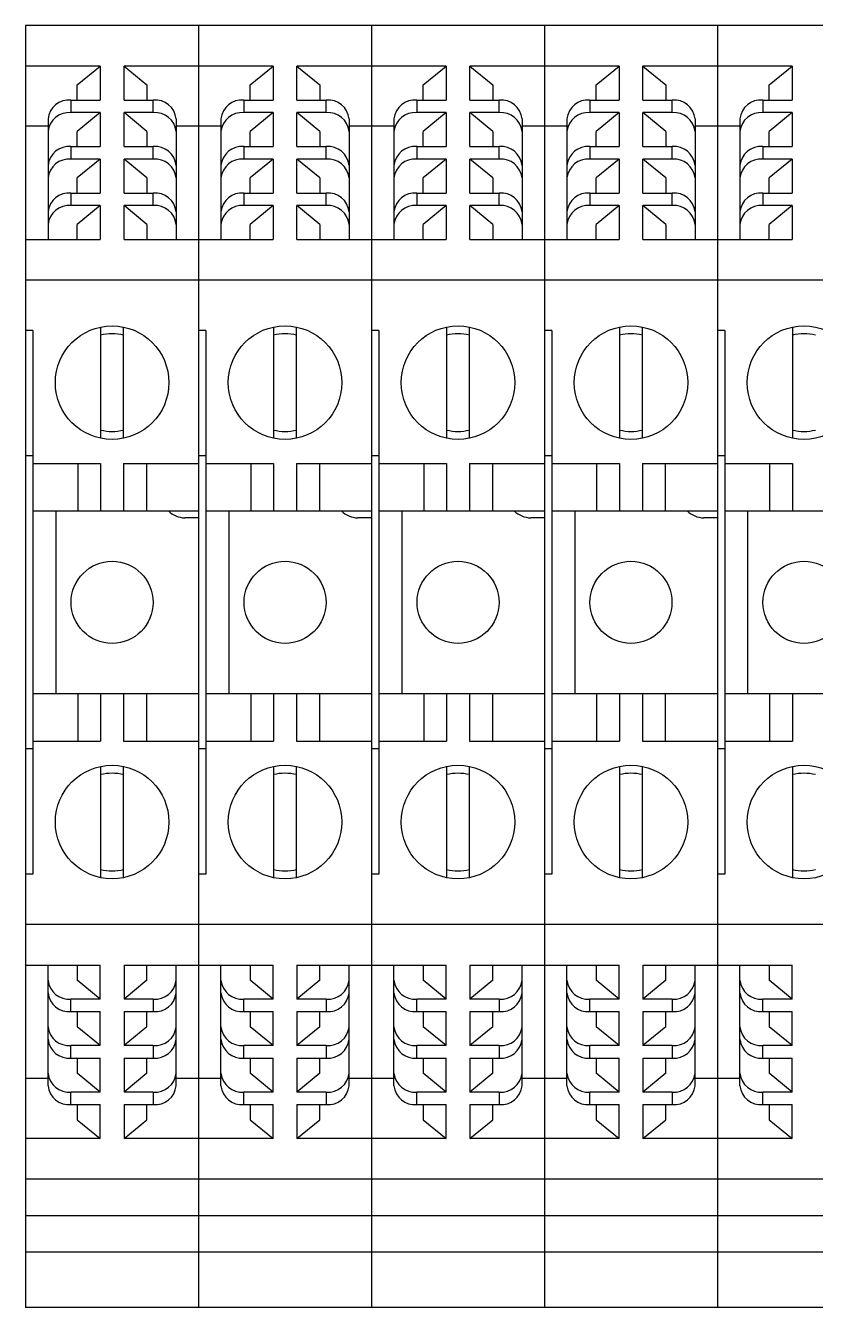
# Model space of a CAD drawing. Header units: inches. Extents: x 17 to 3130, y 15 to 659.
# Drawn here: x 1266.93 to 1294.33, y 386.66 to 431.11 of the extents above; entities that cross this region are included whole.
import ezdxf

# ---------------------------------------------------------------- set-up
doc = ezdxf.new("R2010")
doc.units = ezdxf.units.IN
doc.header["$MEASUREMENT"] = 0

msp = doc.modelspace()

# ---------------------------------------------------------------- linework, layer by layer
at = {"color": 240, "linetype": 'Continuous', "lineweight": 25, "true_color": 0xed1f24}
for p, q in [((1266.93226, 431.10648), (1266.93226, 386.65648)), ((1272.93226, 431.10648), (1266.93226, 431.10648)), ((1266.93226, 431.10648), (1266.93226, 386.65648)), ((1272.93226, 431.10648), (1272.93226, 386.65648)), ((1272.93226, 431.10648), (1272.93226, 386.65648)), ((1272.93226, 431.10648), (1272.93226, 386.65648)), ((1278.93226, 431.10648), (1272.93226, 431.10648)), ((1272.93226, 431.10648), (1272.93226, 386.65648)), ((1278.93226, 431.10648), (1278.93226, 386.65648)), ((1278.93226, 431.10648), (1278.93226, 386.65648)), ((1278.93226, 431.10648), (1278.93226, 386.65648)), ((1284.93226, 431.10648), (1278.93226, 431.10648)), ((1278.93226, 431.10648), (1278.93226, 386.65648)), ((1284.93226, 431.10648), (1284.93226, 386.65648)), ((1284.93226, 431.10648), (1284.93226, 386.65648)), ((1284.93226, 431.10648), (1284.93226, 386.65648)), ((1290.93226, 431.10648), (1284.93226, 431.10648)), ((1284.93226, 431.10648), (1284.93226, 386.65648)), ((1290.93226, 431.10648), (1290.93226, 386.65648)), ((1290.93226, 431.10648), (1290.93226, 386.65648)), ((1290.93226, 431.10648), (1290.93226, 386.65648)), ((1296.93226, 431.10648), (1290.93226, 431.10648)), ((1290.93226, 431.10648), (1290.93226, 386.65648)), ((1269.51951, 429.7018), (1266.93226, 429.7018)), ((1268.72576, 429.04995), (1269.51951, 429.7018)), ((1269.51951, 429.7018), (1269.51951, 428.52423)), ((1272.93226, 429.7018), (1270.34501, 429.7018)), ((1270.34501, 428.52423), (1270.34501, 429.7018)), ((1270.34501, 429.7018), (1271.13876, 429.04995)), ((1275.51951, 429.7018), (1272.93226, 429.7018)), ((1274.72576, 429.04995), (1275.51951, 429.7018)), ((1275.51951, 429.7018), (1275.51951, 428.52423)), ((1278.93226, 429.7018), (1276.34501, 429.7018)), ((1276.34501, 428.52423), (1276.34501, 429.7018)), ((1276.34501, 429.7018), (1277.13876, 429.04995)), ((1281.51951, 429.7018), (1278.93226, 429.7018)), ((1280.72576, 429.04995), (1281.51951, 429.7018)), ((1281.51951, 429.7018), (1281.51951, 428.52423)), ((1284.93226, 429.7018), (1282.34501, 429.7018)), ((1282.34501, 428.52423), (1282.34501, 429.7018)), ((1282.34501, 429.7018), (1283.13876, 429.04995)), ((1287.51951, 429.7018), (1284.93226, 429.7018)), ((1286.72576, 429.04995), (1287.51951, 429.7018)), ((1287.51951, 429.7018), (1287.51951, 428.52423)), ((1290.93226, 429.7018), (1288.34501, 429.7018)), ((1288.34501, 428.52423), (1288.34501, 429.7018)), ((1288.34501, 429.7018), (1289.13876, 429.04995)), ((1293.51951, 429.7018), (1290.93226, 429.7018)), ((1292.72576, 429.04995), (1293.51951, 429.7018)), ((1293.51951, 429.7018), (1293.51951, 428.52423)), ((1268.72576, 428.52423), (1268.72576, 429.04995)), ((1271.13876, 429.04995), (1271.13876, 428.52423)), ((1274.72576, 428.52423), (1274.72576, 429.04995)), ((1277.13876, 429.04995), (1277.13876, 428.52423)), ((1280.72576, 428.52423), (1280.72576, 429.04995)), ((1283.13876, 429.04995), (1283.13876, 428.52423)), ((1286.72576, 428.52423), (1286.72576, 429.04995)), ((1289.13876, 429.04995), (1289.13876, 428.52423)), ((1292.72576, 428.52423), (1292.72576, 429.04995)), ((1268.50351, 428.52423), (1268.50351, 428.08944)), ((1268.50351, 428.52423), (1269.51951, 428.52423)), ((1270.34501, 428.52423), (1271.36101, 428.52423)), ((1271.36101, 428.08944), (1271.36101, 428.52423)), ((1274.50351, 428.52423), (1274.50351, 428.08944)), ((1274.50351, 428.52423), (1275.51951, 428.52423)), ((1276.34501, 428.52423), (1277.36101, 428.52423)), ((1277.36101, 428.08944), (1277.36101, 428.52423)), ((1280.50351, 428.52423), (1280.50351, 428.08944)), ((1280.50351, 428.52423), (1281.51951, 428.52423)), ((1282.34501, 428.52423), (1283.36101, 428.52423)), ((1283.36101, 428.08944), (1283.36101, 428.52423)), ((1286.50351, 428.52423), (1286.50351, 428.08944)), ((1286.50351, 428.52423), (1287.51951, 428.52423)), ((1288.34501, 428.52423), (1289.36101, 428.52423)), ((1289.36101, 428.08944), (1289.36101, 428.52423)), ((1292.50351, 428.52423), (1292.50351, 428.08944)), ((1292.50351, 428.52423), (1293.51951, 428.52423)), ((1269.51951, 428.08944), (1268.50351, 428.08944)), ((1269.51951, 428.08944), (1268.72576, 427.43759)), ((1269.51951, 428.08944), (1269.51951, 426.91188)), ((1271.36101, 428.08944), (1270.34501, 428.08944)), ((1270.34501, 426.91188), (1270.34501, 428.08944)), ((1271.13876, 427.43759), (1270.34501, 428.08944)), ((1275.51951, 428.08944), (1274.50351, 428.08944)), ((1275.51951, 428.08944), (1274.72576, 427.43759)), ((1275.51951, 428.08944), (1275.51951, 426.91188)), ((1277.36101, 428.08944), (1276.34501, 428.08944)), ((1276.34501, 426.91188), (1276.34501, 428.08944)), ((1277.13876, 427.43759), (1276.34501, 428.08944)), ((1281.51951, 428.08944), (1280.50351, 428.08944)), ((1281.51951, 428.08944), (1280.72576, 427.43759)), ((1281.51951, 428.08944), (1281.51951, 426.91188)), ((1283.36101, 428.08944), (1282.34501, 428.08944)), ((1282.34501, 426.91188), (1282.34501, 428.08944)), ((1283.13876, 427.43759), (1282.34501, 428.08944)), ((1287.51951, 428.08944), (1286.50351, 428.08944)), ((1287.51951, 428.08944), (1286.72576, 427.43759)), ((1287.51951, 428.08944), (1287.51951, 426.91188)), ((1289.36101, 428.08944), (1288.34501, 428.08944)), ((1288.34501, 426.91188), (1288.34501, 428.08944)), ((1289.13876, 427.43759), (1288.34501, 428.08944)), ((1293.51951, 428.08944), (1292.50351, 428.08944)), ((1293.51951, 428.08944), (1292.72576, 427.43759)), ((1293.51951, 428.08944), (1293.51951, 426.91188)), ((1267.70976, 427.61587), (1266.93226, 427.61587)), ((1267.70976, 427.87238), (1267.70976, 423.68716)), ((1272.15476, 427.87238), (1272.15476, 423.68716)), ((1272.93226, 427.61587), (1272.15476, 427.61587)), ((1273.70976, 427.61587), (1272.93226, 427.61587)), ((1273.70976, 427.87238), (1273.70976, 423.68716)), ((1278.15476, 427.87238), (1278.15476, 423.68716)), ((1278.93226, 427.61587), (1278.15476, 427.61587)), ((1279.70976, 427.61587), (1278.93226, 427.61587)), ((1279.70976, 427.87238), (1279.70976, 423.68716)), ((1284.15476, 427.87238), (1284.15476, 423.68716)), ((1284.93226, 427.61587), (1284.15476, 427.61587)), ((1285.70976, 427.61587), (1284.93226, 427.61587)), ((1285.70976, 427.87238), (1285.70976, 423.68716)), ((1290.15476, 427.87238), (1290.15476, 423.68716)), ((1290.93226, 427.61587), (1290.15476, 427.61587)), ((1291.70976, 427.61587), (1290.93226, 427.61587)), ((1291.70976, 427.87238), (1291.70976, 423.68716)), ((1268.72576, 426.91188), (1268.72576, 427.43759)), ((1271.13876, 427.43759), (1271.13876, 426.91188)), ((1274.72576, 426.91188), (1274.72576, 427.43759)), ((1277.13876, 427.43759), (1277.13876, 426.91188)), ((1280.72576, 426.91188), (1280.72576, 427.43759)), ((1283.13876, 427.43759), (1283.13876, 426.91188)), ((1286.72576, 426.91188), (1286.72576, 427.43759)), ((1289.13876, 427.43759), (1289.13876, 426.91188)), ((1292.72576, 426.91188), (1292.72576, 427.43759)), ((1268.50351, 426.91188), (1268.50351, 426.47708)), ((1268.50351, 426.91188), (1269.51951, 426.91188)), ((1270.34501, 426.91188), (1271.36101, 426.91188)), ((1271.36101, 426.47708), (1271.36101, 426.91188)), ((1274.50351, 426.91188), (1274.50351, 426.47708)), ((1274.50351, 426.91188), (1275.51951, 426.91188)), ((1276.34501, 426.91188), (1277.36101, 426.91188)), ((1277.36101, 426.47708), (1277.36101, 426.91188)), ((1280.50351, 426.91188), (1280.50351, 426.47708)), ((1280.50351, 426.91188), (1281.51951, 426.91188)), ((1282.34501, 426.91188), (1283.36101, 426.91188)), ((1283.36101, 426.47708), (1283.36101, 426.91188)), ((1286.50351, 426.91188), (1286.50351, 426.47708)), ((1286.50351, 426.91188), (1287.51951, 426.91188)), ((1288.34501, 426.91188), (1289.36101, 426.91188)), ((1289.36101, 426.47708), (1289.36101, 426.91188)), ((1292.50351, 426.91188), (1292.50351, 426.47708)), ((1292.50351, 426.91188), (1293.51951, 426.91188)), ((1269.51951, 426.47708), (1268.50351, 426.47708)), ((1269.51951, 426.47708), (1268.72576, 425.82523)), ((1269.51951, 426.47708), (1269.51951, 425.29952)), ((1271.36101, 426.47708), (1270.34501, 426.47708)), ((1270.34501, 425.29952), (1270.34501, 426.47708)), ((1271.13876, 425.82523), (1270.34501, 426.47708)), ((1275.51951, 426.47708), (1274.50351, 426.47708)), ((1275.51951, 426.47708), (1274.72576, 425.82523)), ((1275.51951, 426.47708), (1275.51951, 425.29952)), ((1277.36101, 426.47708), (1276.34501, 426.47708)), ((1276.34501, 425.29952), (1276.34501, 426.47708)), ((1277.13876, 425.82523), (1276.34501, 426.47708)), ((1281.51951, 426.47708), (1280.50351, 426.47708)), ((1281.51951, 426.47708), (1280.72576, 425.82523)), ((1281.51951, 426.47708), (1281.51951, 425.29952)), ((1283.36101, 426.47708), (1282.34501, 426.47708)), ((1282.34501, 425.29952), (1282.34501, 426.47708)), ((1283.13876, 425.82523), (1282.34501, 426.47708)), ((1287.51951, 426.47708), (1286.50351, 426.47708)), ((1287.51951, 426.47708), (1286.72576, 425.82523)), ((1287.51951, 426.47708), (1287.51951, 425.29952)), ((1289.36101, 426.47708), (1288.34501, 426.47708)), ((1288.34501, 425.29952), (1288.34501, 426.47708)), ((1289.13876, 425.82523), (1288.34501, 426.47708)), ((1293.51951, 426.47708), (1292.50351, 426.47708)), ((1293.51951, 426.47708), (1292.72576, 425.82523)), ((1293.51951, 426.47708), (1293.51951, 425.29952)), ((1268.72576, 425.29952), (1268.72576, 425.82523)), ((1271.13876, 425.82523), (1271.13876, 425.29952)), ((1274.72576, 425.29952), (1274.72576, 425.82523)), ((1277.13876, 425.82523), (1277.13876, 425.29952)), ((1280.72576, 425.29952), (1280.72576, 425.82523)), ((1283.13876, 425.82523), (1283.13876, 425.29952)), ((1286.72576, 425.29952), (1286.72576, 425.82523)), ((1289.13876, 425.82523), (1289.13876, 425.29952)), ((1292.72576, 425.29952), (1292.72576, 425.82523)), ((1268.50351, 425.29952), (1268.50351, 424.86473)), ((1268.50351, 425.29952), (1269.51951, 425.29952)), ((1270.34501, 425.29952), (1271.36101, 425.29952)), ((1271.36101, 424.86473), (1271.36101, 425.29952)), ((1274.50351, 425.29952), (1274.50351, 424.86473)), ((1274.50351, 425.29952), (1275.51951, 425.29952)), ((1276.34501, 425.29952), (1277.36101, 425.29952)), ((1277.36101, 424.86473), (1277.36101, 425.29952)), ((1280.50351, 425.29952), (1280.50351, 424.86473)), ((1280.50351, 425.29952), (1281.51951, 425.29952)), ((1282.34501, 425.29952), (1283.36101, 425.29952)), ((1283.36101, 424.86473), (1283.36101, 425.29952)), ((1286.50351, 425.29952), (1286.50351, 424.86473)), ((1286.50351, 425.29952), (1287.51951, 425.29952)), ((1288.34501, 425.29952), (1289.36101, 425.29952)), ((1289.36101, 424.86473), (1289.36101, 425.29952)), ((1292.50351, 425.29952), (1292.50351, 424.86473)), ((1292.50351, 425.29952), (1293.51951, 425.29952)), ((1269.51951, 424.86473), (1268.50351, 424.86473)), ((1269.51951, 424.86473), (1268.72576, 424.21287)), ((1269.51951, 424.86473), (1269.51951, 423.68716)), ((1270.34501, 423.68716), (1270.34501, 424.86473)), ((1271.36101, 424.86473), (1270.34501, 424.86473)), ((1271.13876, 424.21287), (1270.34501, 424.86473)), ((1275.51951, 424.86473), (1274.50351, 424.86473)), ((1275.51951, 424.86473), (1274.72576, 424.21287)), ((1275.51951, 424.86473), (1275.51951, 423.68716)), ((1276.34501, 423.68716), (1276.34501, 424.86473)), ((1277.36101, 424.86473), (1276.34501, 424.86473)), ((1277.13876, 424.21287), (1276.34501, 424.86473)), ((1281.51951, 424.86473), (1280.50351, 424.86473)), ((1281.51951, 424.86473), (1280.72576, 424.21287)), ((1281.51951, 424.86473), (1281.51951, 423.68716)), ((1282.34501, 423.68716), (1282.34501, 424.86473)), ((1283.36101, 424.86473), (1282.34501, 424.86473)), ((1283.13876, 424.21287), (1282.34501, 424.86473)), ((1287.51951, 424.86473), (1286.50351, 424.86473)), ((1287.51951, 424.86473), (1286.72576, 424.21287)), ((1287.51951, 424.86473), (1287.51951, 423.68716)), ((1288.34501, 423.68716), (1288.34501, 424.86473)), ((1289.36101, 424.86473), (1288.34501, 424.86473)), ((1289.13876, 424.21287), (1288.34501, 424.86473)), ((1293.51951, 424.86473), (1292.50351, 424.86473)), ((1293.51951, 424.86473), (1292.72576, 424.21287)), ((1293.51951, 424.86473), (1293.51951, 423.68716)), ((1268.72576, 423.68716), (1268.72576, 424.21287)), ((1271.13876, 424.21287), (1271.13876, 423.68716)), ((1274.72576, 423.68716), (1274.72576, 424.21287)), ((1277.13876, 424.21287), (1277.13876, 423.68716)), ((1280.72576, 423.68716), (1280.72576, 424.21287)), ((1283.13876, 424.21287), (1283.13876, 423.68716)), ((1286.72576, 423.68716), (1286.72576, 424.21287)), ((1289.13876, 424.21287), (1289.13876, 423.68716)), ((1292.72576, 423.68716), (1292.72576, 424.21287)), ((1266.93226, 423.68716), (1269.51951, 423.68716)), ((1270.34501, 423.68716), (1272.93226, 423.68716)), ((1272.93226, 423.68716), (1275.51951, 423.68716)), ((1276.34501, 423.68716), (1278.93226, 423.68716)), ((1278.93226, 423.68716), (1281.51951, 423.68716)), ((1282.34501, 423.68716), (1284.93226, 423.68716)), ((1284.93226, 423.68716), (1287.51951, 423.68716)), ((1288.34501, 423.68716), (1290.93226, 423.68716)), ((1290.93226, 423.68716), (1293.51951, 423.68716)), ((1272.93226, 422.28248), (1266.93226, 422.28248)), ((1278.93226, 422.28248), (1272.93226, 422.28248)), ((1284.93226, 422.28248), (1278.93226, 422.28248)), ((1290.93226, 422.28248), (1284.93226, 422.28248)), ((1296.93226, 422.28248), (1290.93226, 422.28248)), ((1267.18626, 420.52988), (1266.93226, 420.52988)), ((1267.18626, 420.52988), (1267.18626, 401.68308)), ((1269.53538, 420.65456), (1269.53538, 416.7984)), ((1270.32913, 416.7984), (1270.32913, 420.65456)), ((1273.18626, 420.52988), (1272.93226, 420.52988)), ((1273.18626, 420.52988), (1273.18626, 401.68308)), ((1275.53538, 420.65456), (1275.53538, 416.7984)), ((1276.32913, 416.7984), (1276.32913, 420.65456)), ((1279.18626, 420.52988), (1278.93226, 420.52988)), ((1279.18626, 420.52988), (1279.18626, 401.68308)), ((1281.53538, 420.65456), (1281.53538, 416.7984)), ((1282.32913, 416.7984), (1282.32913, 420.65456)), ((1285.18626, 420.52988), (1284.93226, 420.52988)), ((1285.18626, 420.52988), (1285.18626, 401.68308)), ((1287.53538, 420.65456), (1287.53538, 416.7984)), ((1288.32913, 416.7984), (1288.32913, 420.65456)), ((1291.18626, 420.52988), (1290.93226, 420.52988)), ((1291.18626, 420.52988), (1291.18626, 401.68308)), ((1293.53538, 420.65456), (1293.53538, 416.7984)), ((1267.18626, 416.18648), (1266.93226, 416.18648)), ((1273.18626, 416.18648), (1272.93226, 416.18648)), ((1279.18626, 416.18648), (1278.93226, 416.18648)), ((1285.18626, 416.18648), (1284.93226, 416.18648)), ((1291.18626, 416.18648), (1290.93226, 416.18648)), ((1267.18626, 415.91978), (1269.53538, 415.91978)), ((1268.74163, 415.91978), (1268.74163, 414.28148)), ((1269.53538, 415.91978), (1269.53538, 414.28148)), ((1270.32913, 415.91978), (1272.93226, 415.91978)), ((1270.32913, 415.91978), (1270.32913, 414.28148)), ((1271.12288, 415.91978), (1271.12288, 414.28148)), ((1273.18626, 415.91978), (1275.53538, 415.91978)), ((1274.74163, 415.91978), (1274.74163, 414.28148)), ((1275.53538, 415.91978), (1275.53538, 414.28148)), ((1276.32913, 415.91978), (1278.93226, 415.91978)), ((1276.32913, 415.91978), (1276.32913, 414.28148)), ((1277.12288, 415.91978), (1277.12288, 414.28148)), ((1279.18626, 415.91978), (1281.53538, 415.91978)), ((1280.74163, 415.91978), (1280.74163, 414.28148)), ((1281.53538, 415.91978), (1281.53538, 414.28148)), ((1282.32913, 415.91978), (1284.93226, 415.91978)), ((1282.32913, 415.91978), (1282.32913, 414.28148)), ((1283.12288, 415.91978), (1283.12288, 414.28148)), ((1285.18626, 415.91978), (1287.53538, 415.91978)), ((1286.74163, 415.91978), (1286.74163, 414.28148)), ((1287.53538, 415.91978), (1287.53538, 414.28148)), ((1288.32913, 415.91978), (1290.93226, 415.91978)), ((1288.32913, 415.91978), (1288.32913, 414.28148)), ((1289.12288, 415.91978), (1289.12288, 414.28148)), ((1291.18626, 415.91978), (1293.53538, 415.91978)), ((1292.74163, 415.91978), (1292.74163, 414.28148)), ((1293.53538, 415.91978), (1293.53538, 414.28148)), ((1267.18626, 414.28148), (1272.93226, 414.28148)), ((1267.97926, 414.28148), (1267.97926, 407.93148)), ((1273.18626, 414.28148), (1278.93226, 414.28148)), ((1273.97926, 414.28148), (1273.97926, 407.93148)), ((1279.18626, 414.28148), (1284.93226, 414.28148)), ((1279.97926, 414.28148), (1279.97926, 407.93148)), ((1285.18626, 414.28148), (1290.93226, 414.28148)), ((1285.97926, 414.28148), (1285.97926, 407.93148)), ((1291.18626, 414.28148), (1296.93226, 414.28148)), ((1291.97926, 414.28148), (1291.97926, 407.93148)), ((1272.93226, 414.03884), (1272.45601, 414.03884)), ((1278.93226, 414.03884), (1278.45601, 414.03884)), ((1284.93226, 414.03884), (1284.45601, 414.03884)), ((1290.93226, 414.03884), (1290.45601, 414.03884)), ((1272.93226, 407.93148), (1267.18626, 407.93148)), ((1268.74163, 407.93148), (1268.74163, 406.29318)), ((1269.53538, 407.93148), (1269.53538, 406.29318)), ((1270.32913, 407.93148), (1270.32913, 406.29318)), ((1271.12288, 407.93148), (1271.12288, 406.29318)), ((1278.93226, 407.93148), (1273.18626, 407.93148)), ((1274.74163, 407.93148), (1274.74163, 406.29318)), ((1275.53538, 407.93148), (1275.53538, 406.29318)), ((1276.32913, 407.93148), (1276.32913, 406.29318)), ((1277.12288, 407.93148), (1277.12288, 406.29318)), ((1284.93226, 407.93148), (1279.18626, 407.93148)), ((1280.74163, 407.93148), (1280.74163, 406.29318)), ((1281.53538, 407.93148), (1281.53538, 406.29318)), ((1282.32913, 407.93148), (1282.32913, 406.29318)), ((1283.12288, 407.93148), (1283.12288, 406.29318)), ((1290.93226, 407.93148), (1285.18626, 407.93148)), ((1286.74163, 407.93148), (1286.74163, 406.29318)), ((1287.53538, 407.93148), (1287.53538, 406.29318)), ((1288.32913, 407.93148), (1288.32913, 406.29318)), ((1289.12288, 407.93148), (1289.12288, 406.29318)), ((1296.93226, 407.93148), (1291.18626, 407.93148)), ((1292.74163, 407.93148), (1292.74163, 406.29318)), ((1293.53538, 407.93148), (1293.53538, 406.29318)), ((1267.18626, 406.29318), (1269.53538, 406.29318)), ((1270.32913, 406.29318), (1272.93226, 406.29318)), ((1273.18626, 406.29318), (1275.53538, 406.29318)), ((1276.32913, 406.29318), (1278.93226, 406.29318)), ((1279.18626, 406.29318), (1281.53538, 406.29318)), ((1282.32913, 406.29318), (1284.93226, 406.29318)), ((1285.18626, 406.29318), (1287.53538, 406.29318)), ((1288.32913, 406.29318), (1290.93226, 406.29318)), ((1291.18626, 406.29318), (1293.53538, 406.29318)), ((1267.18626, 406.02648), (1266.93226, 406.02648)), ((1273.18626, 406.02648), (1272.93226, 406.02648)), ((1279.18626, 406.02648), (1278.93226, 406.02648)), ((1285.18626, 406.02648), (1284.93226, 406.02648)), ((1291.18626, 406.02648), (1290.93226, 406.02648)), ((1269.53538, 405.41456), (1269.53538, 401.5584)), ((1270.32913, 401.5584), (1270.32913, 405.41456)), ((1275.53538, 405.41456), (1275.53538, 401.5584)), ((1276.32913, 401.5584), (1276.32913, 405.41456)), ((1281.53538, 405.41456), (1281.53538, 401.5584)), ((1282.32913, 401.5584), (1282.32913, 405.41456)), ((1287.53538, 405.41456), (1287.53538, 401.5584)), ((1288.32913, 401.5584), (1288.32913, 405.41456)), ((1293.53538, 405.41456), (1293.53538, 401.5584)), ((1267.18626, 401.68308), (1266.93226, 401.68308)), ((1273.18626, 401.68308), (1272.93226, 401.68308)), ((1279.18626, 401.68308), (1278.93226, 401.68308)), ((1285.18626, 401.68308), (1284.93226, 401.68308)), ((1291.18626, 401.68308), (1290.93226, 401.68308)), ((1272.93226, 399.93048), (1266.93226, 399.93048)), ((1278.93226, 399.93048), (1272.93226, 399.93048)), ((1284.93226, 399.93048), (1278.93226, 399.93048)), ((1290.93226, 399.93048), (1284.93226, 399.93048)), ((1296.93226, 399.93048), (1290.93226, 399.93048)), ((1266.93226, 398.5258), (1269.51951, 398.5258)), ((1267.70976, 394.34058), (1267.70976, 398.5258)), ((1268.72576, 398.5258), (1268.72576, 398.00009)), ((1269.51951, 397.34823), (1269.51951, 398.5258)), ((1270.34501, 398.5258), (1272.93226, 398.5258)), ((1270.34501, 398.5258), (1270.34501, 397.34823)), ((1271.13876, 398.00009), (1271.13876, 398.5258)), ((1272.15476, 394.34058), (1272.15476, 398.5258)), ((1272.93226, 398.5258), (1275.51951, 398.5258)), ((1273.70976, 394.34058), (1273.70976, 398.5258)), ((1274.72576, 398.5258), (1274.72576, 398.00009)), ((1275.51951, 397.34823), (1275.51951, 398.5258)), ((1276.34501, 398.5258), (1278.93226, 398.5258)), ((1276.34501, 398.5258), (1276.34501, 397.34823)), ((1277.13876, 398.00009), (1277.13876, 398.5258)), ((1278.15476, 394.34058), (1278.15476, 398.5258)), ((1278.93226, 398.5258), (1281.51951, 398.5258)), ((1279.70976, 394.34058), (1279.70976, 398.5258)), ((1280.72576, 398.5258), (1280.72576, 398.00009)), ((1281.51951, 397.34823), (1281.51951, 398.5258)), ((1282.34501, 398.5258), (1284.93226, 398.5258)), ((1282.34501, 398.5258), (1282.34501, 397.34823)), ((1283.13876, 398.00009), (1283.13876, 398.5258)), ((1284.15476, 394.34058), (1284.15476, 398.5258)), ((1284.93226, 398.5258), (1287.51951, 398.5258)), ((1285.70976, 394.34058), (1285.70976, 398.5258)), ((1286.72576, 398.5258), (1286.72576, 398.00009)), ((1287.51951, 397.34823), (1287.51951, 398.5258)), ((1288.34501, 398.5258), (1290.93226, 398.5258)), ((1288.34501, 398.5258), (1288.34501, 397.34823)), ((1289.13876, 398.00009), (1289.13876, 398.5258)), ((1290.15476, 394.34058), (1290.15476, 398.5258)), ((1290.93226, 398.5258), (1293.51951, 398.5258)), ((1291.70976, 394.34058), (1291.70976, 398.5258)), ((1292.72576, 398.5258), (1292.72576, 398.00009)), ((1293.51951, 397.34823), (1293.51951, 398.5258)), ((1269.51951, 397.34823), (1268.72576, 398.00009)), ((1271.13876, 398.00009), (1270.34501, 397.34823)), ((1275.51951, 397.34823), (1274.72576, 398.00009)), ((1277.13876, 398.00009), (1276.34501, 397.34823)), ((1281.51951, 397.34823), (1280.72576, 398.00009)), ((1283.13876, 398.00009), (1282.34501, 397.34823)), ((1287.51951, 397.34823), (1286.72576, 398.00009)), ((1289.13876, 398.00009), (1288.34501, 397.34823)), ((1293.51951, 397.34823), (1292.72576, 398.00009)), ((1268.50351, 396.91344), (1268.50351, 397.34823)), ((1269.51951, 397.34823), (1268.50351, 397.34823)), ((1271.36101, 397.34823), (1270.34501, 397.34823)), ((1271.36101, 397.34823), (1271.36101, 396.91344)), ((1274.50351, 396.91344), (1274.50351, 397.34823)), ((1275.51951, 397.34823), (1274.50351, 397.34823)), ((1277.36101, 397.34823), (1276.34501, 397.34823)), ((1277.36101, 397.34823), (1277.36101, 396.91344)), ((1280.50351, 396.91344), (1280.50351, 397.34823)), ((1281.51951, 397.34823), (1280.50351, 397.34823)), ((1283.36101, 397.34823), (1282.34501, 397.34823)), ((1283.36101, 397.34823), (1283.36101, 396.91344)), ((1286.50351, 396.91344), (1286.50351, 397.34823)), ((1287.51951, 397.34823), (1286.50351, 397.34823)), ((1289.36101, 397.34823), (1288.34501, 397.34823)), ((1289.36101, 397.34823), (1289.36101, 396.91344)), ((1292.50351, 396.91344), (1292.50351, 397.34823)), ((1293.51951, 397.34823), (1292.50351, 397.34823)), ((1268.50351, 396.91344), (1269.51951, 396.91344)), ((1268.72576, 396.91344), (1268.72576, 396.38773)), ((1269.51951, 395.73588), (1269.51951, 396.91344)), ((1270.34501, 396.91344), (1271.36101, 396.91344)), ((1270.34501, 396.91344), (1270.34501, 395.73588)), ((1271.13876, 396.38773), (1271.13876, 396.91344)), ((1274.50351, 396.91344), (1275.51951, 396.91344)), ((1274.72576, 396.91344), (1274.72576, 396.38773)), ((1275.51951, 395.73588), (1275.51951, 396.91344)), ((1276.34501, 396.91344), (1277.36101, 396.91344)), ((1276.34501, 396.91344), (1276.34501, 395.73588)), ((1277.13876, 396.38773), (1277.13876, 396.91344)), ((1280.50351, 396.91344), (1281.51951, 396.91344)), ((1280.72576, 396.91344), (1280.72576, 396.38773)), ((1281.51951, 395.73588), (1281.51951, 396.91344)), ((1282.34501, 396.91344), (1283.36101, 396.91344)), ((1282.34501, 396.91344), (1282.34501, 395.73588)), ((1283.13876, 396.38773), (1283.13876, 396.91344)), ((1286.50351, 396.91344), (1287.51951, 396.91344)), ((1286.72576, 396.91344), (1286.72576, 396.38773)), ((1287.51951, 395.73588), (1287.51951, 396.91344)), ((1288.34501, 396.91344), (1289.36101, 396.91344)), ((1288.34501, 396.91344), (1288.34501, 395.73588)), ((1289.13876, 396.38773), (1289.13876, 396.91344)), ((1292.50351, 396.91344), (1293.51951, 396.91344)), ((1292.72576, 396.91344), (1292.72576, 396.38773)), ((1293.51951, 395.73588), (1293.51951, 396.91344)), ((1269.51951, 395.73588), (1268.72576, 396.38773)), ((1271.13876, 396.38773), (1270.34501, 395.73588)), ((1275.51951, 395.73588), (1274.72576, 396.38773)), ((1277.13876, 396.38773), (1276.34501, 395.73588)), ((1281.51951, 395.73588), (1280.72576, 396.38773)), ((1283.13876, 396.38773), (1282.34501, 395.73588)), ((1287.51951, 395.73588), (1286.72576, 396.38773)), ((1289.13876, 396.38773), (1288.34501, 395.73588)), ((1293.51951, 395.73588), (1292.72576, 396.38773)), ((1268.50351, 395.30108), (1268.50351, 395.73588)), ((1269.51951, 395.73588), (1268.50351, 395.73588)), ((1271.36101, 395.73588), (1270.34501, 395.73588)), ((1271.36101, 395.73588), (1271.36101, 395.30108)), ((1274.50351, 395.30108), (1274.50351, 395.73588)), ((1275.51951, 395.73588), (1274.50351, 395.73588)), ((1277.36101, 395.73588), (1276.34501, 395.73588)), ((1277.36101, 395.73588), (1277.36101, 395.30108)), ((1280.50351, 395.30108), (1280.50351, 395.73588)), ((1281.51951, 395.73588), (1280.50351, 395.73588)), ((1283.36101, 395.73588), (1282.34501, 395.73588)), ((1283.36101, 395.73588), (1283.36101, 395.30108)), ((1286.50351, 395.30108), (1286.50351, 395.73588)), ((1287.51951, 395.73588), (1286.50351, 395.73588)), ((1289.36101, 395.73588), (1288.34501, 395.73588)), ((1289.36101, 395.73588), (1289.36101, 395.30108)), ((1292.50351, 395.30108), (1292.50351, 395.73588)), ((1293.51951, 395.73588), (1292.50351, 395.73588)), ((1268.50351, 395.30108), (1269.51951, 395.30108)), ((1268.72576, 395.30108), (1268.72576, 394.77537)), ((1269.51951, 394.12352), (1269.51951, 395.30108)), ((1270.34501, 395.30108), (1271.36101, 395.30108)), ((1270.34501, 395.30108), (1270.34501, 394.12352)), ((1271.13876, 394.77537), (1271.13876, 395.30108)), ((1274.50351, 395.30108), (1275.51951, 395.30108)), ((1274.72576, 395.30108), (1274.72576, 394.77537)), ((1275.51951, 394.12352), (1275.51951, 395.30108)), ((1276.34501, 395.30108), (1277.36101, 395.30108)), ((1276.34501, 395.30108), (1276.34501, 394.12352)), ((1277.13876, 394.77537), (1277.13876, 395.30108)), ((1280.50351, 395.30108), (1281.51951, 395.30108)), ((1280.72576, 395.30108), (1280.72576, 394.77537)), ((1281.51951, 394.12352), (1281.51951, 395.30108)), ((1282.34501, 395.30108), (1283.36101, 395.30108)), ((1282.34501, 395.30108), (1282.34501, 394.12352)), ((1283.13876, 394.77537), (1283.13876, 395.30108)), ((1286.50351, 395.30108), (1287.51951, 395.30108)), ((1286.72576, 395.30108), (1286.72576, 394.77537)), ((1287.51951, 394.12352), (1287.51951, 395.30108)), ((1288.34501, 395.30108), (1289.36101, 395.30108)), ((1288.34501, 395.30108), (1288.34501, 394.12352)), ((1289.13876, 394.77537), (1289.13876, 395.30108)), ((1292.50351, 395.30108), (1293.51951, 395.30108)), ((1292.72576, 395.30108), (1292.72576, 394.77537)), ((1293.51951, 394.12352), (1293.51951, 395.30108)), ((1269.51951, 394.12352), (1268.72576, 394.77537)), ((1271.13876, 394.77537), (1270.34501, 394.12352)), ((1275.51951, 394.12352), (1274.72576, 394.77537)), ((1277.13876, 394.77537), (1276.34501, 394.12352)), ((1281.51951, 394.12352), (1280.72576, 394.77537)), ((1283.13876, 394.77537), (1282.34501, 394.12352)), ((1287.51951, 394.12352), (1286.72576, 394.77537)), ((1289.13876, 394.77537), (1288.34501, 394.12352)), ((1293.51951, 394.12352), (1292.72576, 394.77537)), ((1267.70976, 394.59709), (1266.93226, 394.59709)), ((1272.93226, 394.59709), (1272.15476, 394.59709)), ((1273.70976, 394.59709), (1272.93226, 394.59709)), ((1278.93226, 394.59709), (1278.15476, 394.59709)), ((1279.70976, 394.59709), (1278.93226, 394.59709)), ((1284.93226, 394.59709), (1284.15476, 394.59709)), ((1285.70976, 394.59709), (1284.93226, 394.59709)), ((1290.93226, 394.59709), (1290.15476, 394.59709)), ((1291.70976, 394.59709), (1290.93226, 394.59709)), ((1268.50351, 393.68873), (1268.50351, 394.12352)), ((1269.51951, 394.12352), (1268.50351, 394.12352)), ((1271.36101, 394.12352), (1270.34501, 394.12352)), ((1271.36101, 394.12352), (1271.36101, 393.68873)), ((1274.50351, 393.68873), (1274.50351, 394.12352)), ((1275.51951, 394.12352), (1274.50351, 394.12352)), ((1277.36101, 394.12352), (1276.34501, 394.12352)), ((1277.36101, 394.12352), (1277.36101, 393.68873)), ((1280.50351, 393.68873), (1280.50351, 394.12352)), ((1281.51951, 394.12352), (1280.50351, 394.12352)), ((1283.36101, 394.12352), (1282.34501, 394.12352)), ((1283.36101, 394.12352), (1283.36101, 393.68873)), ((1286.50351, 393.68873), (1286.50351, 394.12352)), ((1287.51951, 394.12352), (1286.50351, 394.12352)), ((1289.36101, 394.12352), (1288.34501, 394.12352)), ((1289.36101, 394.12352), (1289.36101, 393.68873)), ((1292.50351, 393.68873), (1292.50351, 394.12352)), ((1293.51951, 394.12352), (1292.50351, 394.12352)), ((1268.50351, 393.68873), (1269.51951, 393.68873)), ((1268.72576, 393.68873), (1268.72576, 393.16301)), ((1269.51951, 392.51116), (1269.51951, 393.68873)), ((1270.34501, 393.68873), (1271.36101, 393.68873)), ((1270.34501, 393.68873), (1270.34501, 392.51116)), ((1271.13876, 393.16301), (1271.13876, 393.68873)), ((1274.50351, 393.68873), (1275.51951, 393.68873)), ((1274.72576, 393.68873), (1274.72576, 393.16301)), ((1275.51951, 392.51116), (1275.51951, 393.68873)), ((1276.34501, 393.68873), (1277.36101, 393.68873)), ((1276.34501, 393.68873), (1276.34501, 392.51116)), ((1277.13876, 393.16301), (1277.13876, 393.68873)), ((1280.50351, 393.68873), (1281.51951, 393.68873)), ((1280.72576, 393.68873), (1280.72576, 393.16301)), ((1281.51951, 392.51116), (1281.51951, 393.68873)), ((1282.34501, 393.68873), (1283.36101, 393.68873)), ((1282.34501, 393.68873), (1282.34501, 392.51116)), ((1283.13876, 393.16301), (1283.13876, 393.68873)), ((1286.50351, 393.68873), (1287.51951, 393.68873)), ((1286.72576, 393.68873), (1286.72576, 393.16301)), ((1287.51951, 392.51116), (1287.51951, 393.68873)), ((1288.34501, 393.68873), (1289.36101, 393.68873)), ((1288.34501, 393.68873), (1288.34501, 392.51116)), ((1289.13876, 393.16301), (1289.13876, 393.68873)), ((1292.50351, 393.68873), (1293.51951, 393.68873)), ((1292.72576, 393.68873), (1292.72576, 393.16301)), ((1293.51951, 392.51116), (1293.51951, 393.68873)), ((1268.72576, 393.16301), (1269.51951, 392.51116)), ((1270.34501, 392.51116), (1271.13876, 393.16301)), ((1274.72576, 393.16301), (1275.51951, 392.51116)), ((1276.34501, 392.51116), (1277.13876, 393.16301)), ((1280.72576, 393.16301), (1281.51951, 392.51116)), ((1282.34501, 392.51116), (1283.13876, 393.16301)), ((1286.72576, 393.16301), (1287.51951, 392.51116)), ((1288.34501, 392.51116), (1289.13876, 393.16301)), ((1292.72576, 393.16301), (1293.51951, 392.51116)), ((1269.51951, 392.51116), (1266.93226, 392.51116)), ((1272.93226, 392.51116), (1270.34501, 392.51116)), ((1275.51951, 392.51116), (1272.93226, 392.51116)), ((1278.93226, 392.51116), (1276.34501, 392.51116)), ((1281.51951, 392.51116), (1278.93226, 392.51116)), ((1284.93226, 392.51116), (1282.34501, 392.51116)), ((1287.51951, 392.51116), (1284.93226, 392.51116)), ((1290.93226, 392.51116), (1288.34501, 392.51116)), ((1293.51951, 392.51116), (1290.93226, 392.51116)), ((1272.93226, 391.10648), (1266.93226, 391.10648)), ((1278.93226, 391.10648), (1272.93226, 391.10648)), ((1284.93226, 391.10648), (1278.93226, 391.10648)), ((1290.93226, 391.10648), (1284.93226, 391.10648)), ((1296.93226, 391.10648), (1290.93226, 391.10648)), ((1272.93226, 389.83648), (1266.93226, 389.83648)), ((1278.93226, 389.83648), (1272.93226, 389.83648)), ((1284.93226, 389.83648), (1278.93226, 389.83648)), ((1290.93226, 389.83648), (1284.93226, 389.83648)), ((1296.93226, 389.83648), (1290.93226, 389.83648)), ((1272.93226, 388.56648), (1266.93226, 388.56648)), ((1278.93226, 388.56648), (1272.93226, 388.56648)), ((1284.93226, 388.56648), (1278.93226, 388.56648)), ((1290.93226, 388.56648), (1284.93226, 388.56648)), ((1296.93226, 388.56648), (1290.93226, 388.56648)), ((1272.93226, 386.65648), (1266.93226, 386.65648)), ((1278.93226, 386.65648), (1272.93226, 386.65648)), ((1284.93226, 386.65648), (1278.93226, 386.65648)), ((1290.93226, 386.65648), (1284.93226, 386.65648)), ((1296.93226, 386.65648), (1290.93226, 386.65648))]:
    msp.add_line(p, q, dxfattribs=at)
for centre, radius in [((1269.93226, 418.72648), 1.9685), ((1275.93226, 418.72648), 1.9685), ((1281.93226, 418.72648), 1.9685), ((1287.93226, 418.72648), 1.9685), ((1293.93226, 418.72648), 1.9685), ((1269.93226, 411.10648), 1.4224), ((1275.93226, 411.10648), 1.4224), ((1281.93226, 411.10648), 1.4224), ((1287.93226, 411.10648), 1.4224), ((1293.93226, 411.10648), 1.4224), ((1269.93226, 403.48648), 1.9685), ((1275.93226, 403.48648), 1.9685), ((1281.93226, 403.48648), 1.9685), ((1287.93226, 403.48648), 1.9685), ((1293.93226, 403.48648), 1.9685)]:
    msp.add_circle(centre, radius, dxfattribs=at)
for centre, radius, start, end in [((1268.4389, 427.79371), 0.73337, 84.945957, 173.841908), ((1271.42561, 427.79371), 0.73337, 6.158092, 95.054043), ((1274.4389, 427.79371), 0.73337, 84.945957, 173.841908), ((1277.42561, 427.79371), 0.73337, 6.158092, 95.054043), ((1280.4389, 427.79371), 0.73337, 84.945957, 173.841908), ((1283.42561, 427.79371), 0.73337, 6.158092, 95.054043), ((1286.4389, 427.79371), 0.73337, 84.945957, 173.841908), ((1289.42561, 427.79371), 0.73337, 6.158092, 95.054043), ((1292.4389, 427.79371), 0.73337, 84.945957, 173.841908), ((1268.4389, 427.35892), 0.73337, 84.945957, 173.841908), ((1271.42561, 427.35892), 0.73337, 6.158092, 95.054043), ((1274.4389, 427.35892), 0.73337, 84.945957, 173.841908), ((1277.42561, 427.35892), 0.73337, 6.158092, 95.054043), ((1280.4389, 427.35892), 0.73337, 84.945957, 173.841908), ((1283.42561, 427.35892), 0.73337, 6.158092, 95.054043), ((1286.4389, 427.35892), 0.73337, 84.945957, 173.841908), ((1289.42561, 427.35892), 0.73337, 6.158092, 95.054043), ((1292.4389, 427.35892), 0.73337, 84.945957, 173.841908), ((1268.4389, 426.18135), 0.73337, 84.945957, 173.841908), ((1271.42561, 426.18135), 0.73337, 6.158092, 95.054043), ((1274.4389, 426.18135), 0.73337, 84.945957, 173.841908), ((1277.42561, 426.18135), 0.73337, 6.158092, 95.054043), ((1280.4389, 426.18135), 0.73337, 84.945957, 173.841908), ((1283.42561, 426.18135), 0.73337, 6.158092, 95.054043), ((1286.4389, 426.18135), 0.73337, 84.945957, 173.841908), ((1289.42561, 426.18135), 0.73337, 6.158092, 95.054043), ((1292.4389, 426.18135), 0.73337, 84.945957, 173.841908), ((1268.4389, 425.74656), 0.73337, 84.945957, 173.841908), ((1271.42561, 425.74656), 0.73337, 6.158092, 95.054043), ((1274.4389, 425.74656), 0.73337, 84.945957, 173.841908), ((1277.42561, 425.74656), 0.73337, 6.158092, 95.054043), ((1280.4389, 425.74656), 0.73337, 84.945957, 173.841908), ((1283.42561, 425.74656), 0.73337, 6.158092, 95.054043), ((1286.4389, 425.74656), 0.73337, 84.945957, 173.841908), ((1289.42561, 425.74656), 0.73337, 6.158092, 95.054043), ((1292.4389, 425.74656), 0.73337, 84.945957, 173.841908), ((1268.4389, 424.569), 0.73337, 84.945957, 173.841908), ((1271.42561, 424.569), 0.73337, 6.158092, 95.054043), ((1274.4389, 424.569), 0.73337, 84.945957, 173.841908), ((1277.42561, 424.569), 0.73337, 6.158092, 95.054043), ((1280.4389, 424.569), 0.73337, 84.945957, 173.841908), ((1283.42561, 424.569), 0.73337, 6.158092, 95.054043), ((1286.4389, 424.569), 0.73337, 84.945957, 173.841908), ((1289.42561, 424.569), 0.73337, 6.158092, 95.054043), ((1292.4389, 424.569), 0.73337, 84.945957, 173.841908), ((1268.4389, 424.1342), 0.73337, 84.945957, 173.841908), ((1271.42561, 424.1342), 0.73337, 6.158092, 95.054043), ((1274.4389, 424.1342), 0.73337, 84.945957, 173.841908), ((1277.42561, 424.1342), 0.73337, 6.158092, 95.054043), ((1280.4389, 424.1342), 0.73337, 84.945957, 173.841908), ((1283.42561, 424.1342), 0.73337, 6.158092, 95.054043), ((1286.4389, 424.1342), 0.73337, 84.945957, 173.841908), ((1289.42561, 424.1342), 0.73337, 6.158092, 95.054043), ((1292.4389, 424.1342), 0.73337, 84.945957, 173.841908), ((1269.93226, 418.72648), 1.6925, 76.438426, 103.561574), ((1275.93226, 418.72648), 1.6925, 76.438426, 103.561574), ((1281.93226, 418.72648), 1.6925, 76.438426, 103.561574), ((1287.93226, 418.72648), 1.6925, 76.438426, 103.561574), ((1293.93226, 418.72648), 1.6925, 76.438426, 103.561574), ((1269.93226, 418.72648), 1.6925, 256.438426, 283.561574), ((1275.93226, 418.72648), 1.6925, 256.438426, 283.561574), ((1281.93226, 418.72648), 1.6925, 256.438426, 283.561574), ((1287.93226, 418.72648), 1.6925, 256.438426, 283.561574), ((1293.93226, 418.72648), 1.6925, 256.438426, 283.561574), ((1272.45601, 414.83259), 0.79375, 223.972247, 270), ((1278.45601, 414.83259), 0.79375, 223.972247, 270), ((1284.45601, 414.83259), 0.79375, 223.972247, 270), ((1290.45601, 414.83259), 0.79375, 223.972247, 270), ((1269.93226, 403.48648), 1.6925, 76.438426, 103.561574), ((1275.93226, 403.48648), 1.6925, 76.438426, 103.561574), ((1281.93226, 403.48648), 1.6925, 76.438426, 103.561574), ((1287.93226, 403.48648), 1.6925, 76.438426, 103.561574), ((1293.93226, 403.48648), 1.6925, 76.438426, 103.561574), ((1269.93226, 403.48648), 1.6925, 256.438426, 283.561574), ((1275.93226, 403.48648), 1.6925, 256.438426, 283.561574), ((1281.93226, 403.48648), 1.6925, 256.438426, 283.561574), ((1287.93226, 403.48648), 1.6925, 256.438426, 283.561574), ((1293.93226, 403.48648), 1.6925, 256.438426, 283.561574), ((1268.4389, 398.07876), 0.73337, 186.158092, 275.054043), ((1271.42561, 398.07876), 0.73337, 264.945957, 353.841908), ((1274.4389, 398.07876), 0.73337, 186.158092, 275.054043), ((1277.42561, 398.07876), 0.73337, 264.945957, 353.841908), ((1280.4389, 398.07876), 0.73337, 186.158092, 275.054043), ((1283.42561, 398.07876), 0.73337, 264.945957, 353.841908), ((1286.4389, 398.07876), 0.73337, 186.158092, 275.054043), ((1289.42561, 398.07876), 0.73337, 264.945957, 353.841908), ((1292.4389, 398.07876), 0.73337, 186.158092, 275.054043), ((1268.4389, 397.64396), 0.73337, 186.158092, 275.054043), ((1271.42561, 397.64396), 0.73337, 264.945957, 353.841908), ((1274.4389, 397.64396), 0.73337, 186.158092, 275.054043), ((1277.42561, 397.64396), 0.73337, 264.945957, 353.841908), ((1280.4389, 397.64396), 0.73337, 186.158092, 275.054043), ((1283.42561, 397.64396), 0.73337, 264.945957, 353.841908), ((1286.4389, 397.64396), 0.73337, 186.158092, 275.054043), ((1289.42561, 397.64396), 0.73337, 264.945957, 353.841908), ((1292.4389, 397.64396), 0.73337, 186.158092, 275.054043), ((1268.4389, 396.4664), 0.73337, 186.158092, 275.054043), ((1271.42561, 396.4664), 0.73337, 264.945957, 353.841908), ((1274.4389, 396.4664), 0.73337, 186.158092, 275.054043), ((1277.42561, 396.4664), 0.73337, 264.945957, 353.841908), ((1280.4389, 396.4664), 0.73337, 186.158092, 275.054043), ((1283.42561, 396.4664), 0.73337, 264.945957, 353.841908), ((1286.4389, 396.4664), 0.73337, 186.158092, 275.054043), ((1289.42561, 396.4664), 0.73337, 264.945957, 353.841908), ((1292.4389, 396.4664), 0.73337, 186.158092, 275.054043), ((1268.4389, 396.03161), 0.73337, 186.158092, 275.054043), ((1271.42561, 396.03161), 0.73337, 264.945957, 353.841908), ((1274.4389, 396.03161), 0.73337, 186.158092, 275.054043), ((1277.42561, 396.03161), 0.73337, 264.945957, 353.841908), ((1280.4389, 396.03161), 0.73337, 186.158092, 275.054043), ((1283.42561, 396.03161), 0.73337, 264.945957, 353.841908), ((1286.4389, 396.03161), 0.73337, 186.158092, 275.054043), ((1289.42561, 396.03161), 0.73337, 264.945957, 353.841908), ((1292.4389, 396.03161), 0.73337, 186.158092, 275.054043), ((1268.4389, 394.85404), 0.73337, 186.158092, 275.054043), ((1271.42561, 394.85404), 0.73337, 264.945957, 353.841908), ((1274.4389, 394.85404), 0.73337, 186.158092, 275.054043), ((1277.42561, 394.85404), 0.73337, 264.945957, 353.841908), ((1280.4389, 394.85404), 0.73337, 186.158092, 275.054043), ((1283.42561, 394.85404), 0.73337, 264.945957, 353.841908), ((1286.4389, 394.85404), 0.73337, 186.158092, 275.054043), ((1289.42561, 394.85404), 0.73337, 264.945957, 353.841908), ((1292.4389, 394.85404), 0.73337, 186.158092, 275.054043), ((1268.4389, 394.41925), 0.73337, 186.158092, 275.054043), ((1271.42561, 394.41925), 0.73337, 264.945957, 353.841908), ((1274.4389, 394.41925), 0.73337, 186.158092, 275.054043), ((1277.42561, 394.41925), 0.73337, 264.945957, 353.841908), ((1280.4389, 394.41925), 0.73337, 186.158092, 275.054043), ((1283.42561, 394.41925), 0.73337, 264.945957, 353.841908), ((1286.4389, 394.41925), 0.73337, 186.158092, 275.054043), ((1289.42561, 394.41925), 0.73337, 264.945957, 353.841908), ((1292.4389, 394.41925), 0.73337, 186.158092, 275.054043)]:
    msp.add_arc(centre, radius, start, end, dxfattribs=at)

doc.saveas('drawing.dxf')
